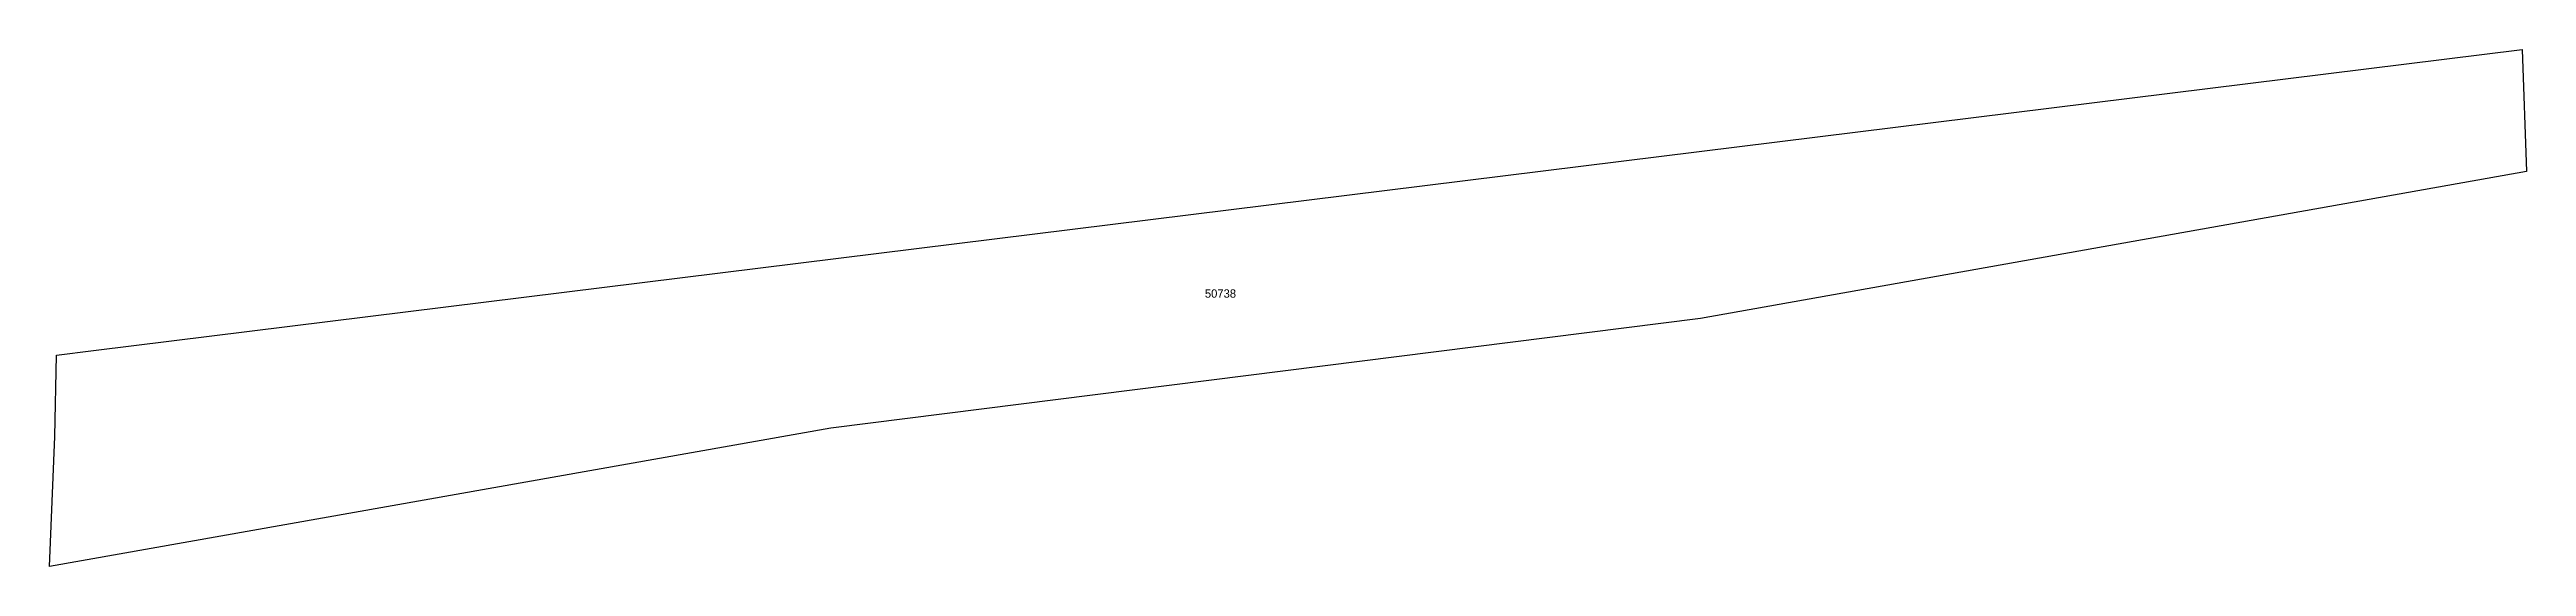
# Model space of a CAD drawing. Header units: inches. Extents: x 388223.7 to 388282.8, y 683717.4 to 683729.7.
import ezdxf

# ---------------------------------------------------------------- set-up
doc = ezdxf.new("R2010")
doc.units = ezdxf.units.IN
doc.header["$MEASUREMENT"] = 0
doc.layers.add('IMOBILE_IN_LUCRU', color=183, linetype='Continuous', true_color=0x7442c4)
doc.layers.add('LABEL', color=183, linetype='Continuous', true_color=0x7442c4)

msp = doc.modelspace()

# ---------------------------------------------------------------- linework, layer by layer
at = {"layer": 'IMOBILE_IN_LUCRU'}
msp.add_lwpolyline([(388282.69, 683729.689), (388282.79, 683726.78), (388263.09, 683723.27), (388242.345, 683720.652), (388223.706, 683717.352), (388223.83, 683720.45), (388223.876, 683722.397), (388224.752, 683722.506)], close=True, dxfattribs=at)

# ---------------------------------------------------------------- texts
at = {"layer": 'LABEL'}
msp.add_text('50738', height=0.2, dxfattribs=at).set_placement((388251.265, 683723.766))

doc.saveas('drawing.dxf')
